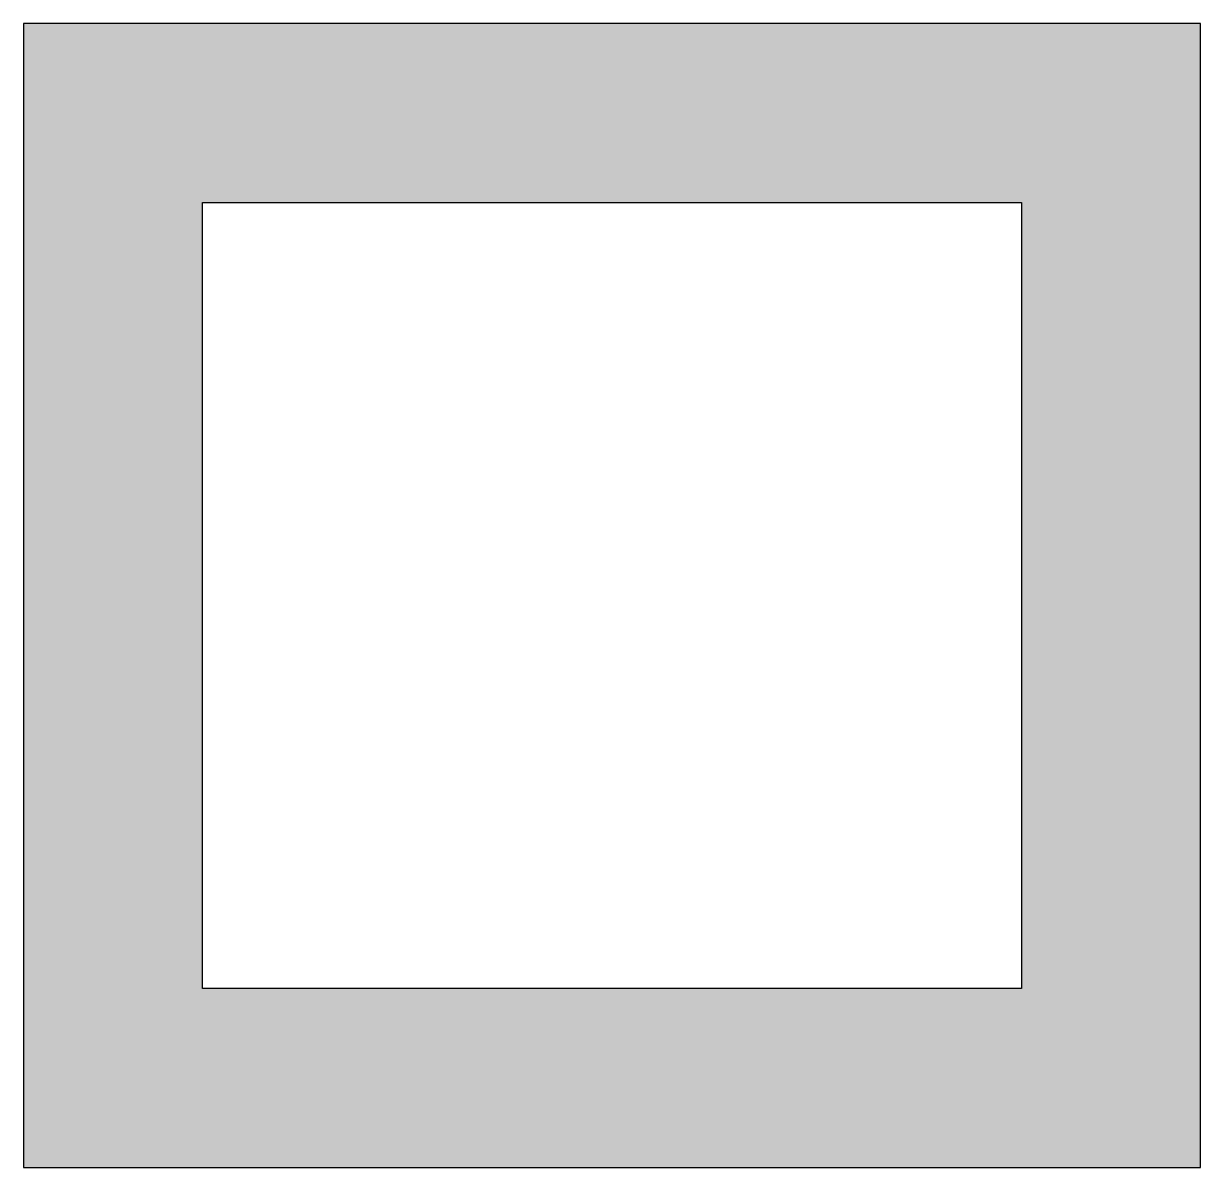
# Model space of a CAD drawing. Header units: millimetres. Extents: x 79795 to 317870, y -36033 to 97293.
# Drawn here: x 187570.5 to 188031, y 23583.8 to 24031.2 of the extents above; entities that cross this region are included whole.
import ezdxf

# ---------------------------------------------------------------- set-up
doc = ezdxf.new("R2010")
doc.units = ezdxf.units.MM
doc.header["$MEASUREMENT"] = 0
doc.layers.add('CSM-STL-XX-ZZ-M3-A-XXXX-00001_detached _19_04_21__rvt-1-Level 4$0$A-WALL-PATT', color=7, linetype='CONTINUOUS', lineweight=9)
doc.layers.add('CSM-STL-XX-ZZ-M3-A-XXXX-00001_detached _19_04_21__rvt-1-Level 4$0$I-WALL', color=7, linetype='CONTINUOUS', lineweight=9)

msp = doc.modelspace()

# ---------------------------------------------------------------- hatches: boundary and pattern name
at = {"layer": 'CSM-STL-XX-ZZ-M3-A-XXXX-00001_detached _19_04_21__rvt-1-Level 4$0$A-WALL-PATT'}
for points in [[(188031.01, 23961.23), (188031.01, 24031.23), (187570.51, 24031.23), (187570.51, 23961.23), (187961.01, 23961.23)], [(187640.51, 23583.83), (187640.51, 23961.23), (187570.51, 23961.23), (187570.51, 23583.83)], [(188031.01, 23653.83), (188031.01, 23961.23), (187961.01, 23961.23), (187961.01, 23653.83)], [(187888.01, 23583.83), (188031.01, 23583.83), (188031.01, 23653.83), (187640.51, 23653.83), (187640.51, 23583.83)]]:
    msp.add_hatch(color=256, dxfattribs=at).paths.add_polyline_path(points, flags=0)

# ---------------------------------------------------------------- linework, layer by layer
at = {"layer": 'CSM-STL-XX-ZZ-M3-A-XXXX-00001_detached _19_04_21__rvt-1-Level 4$0$I-WALL', "lineweight": 30}
for p, q in [((188031.01, 24031.23), (187570.51, 24031.23)), ((187570.51, 24031.23), (187570.51, 23961.23)), ((188031.01, 23961.23), (188031.01, 24031.23)), ((187570.51, 23961.23), (187570.51, 23583.83)), ((187640.51, 23961.23), (187961.01, 23961.23)), ((187640.51, 23653.83), (187640.51, 23961.23)), ((187961.01, 23961.23), (187961.01, 23653.83)), ((188031.01, 23653.83), (188031.01, 23961.23)), ((187961.01, 23653.83), (187640.51, 23653.83)), ((188031.01, 23583.83), (188031.01, 23653.83)), ((187570.51, 23583.83), (187640.51, 23583.83)), ((187640.51, 23583.83), (188031.01, 23583.83))]:
    msp.add_line(p, q, dxfattribs=at)

doc.saveas('drawing.dxf')
